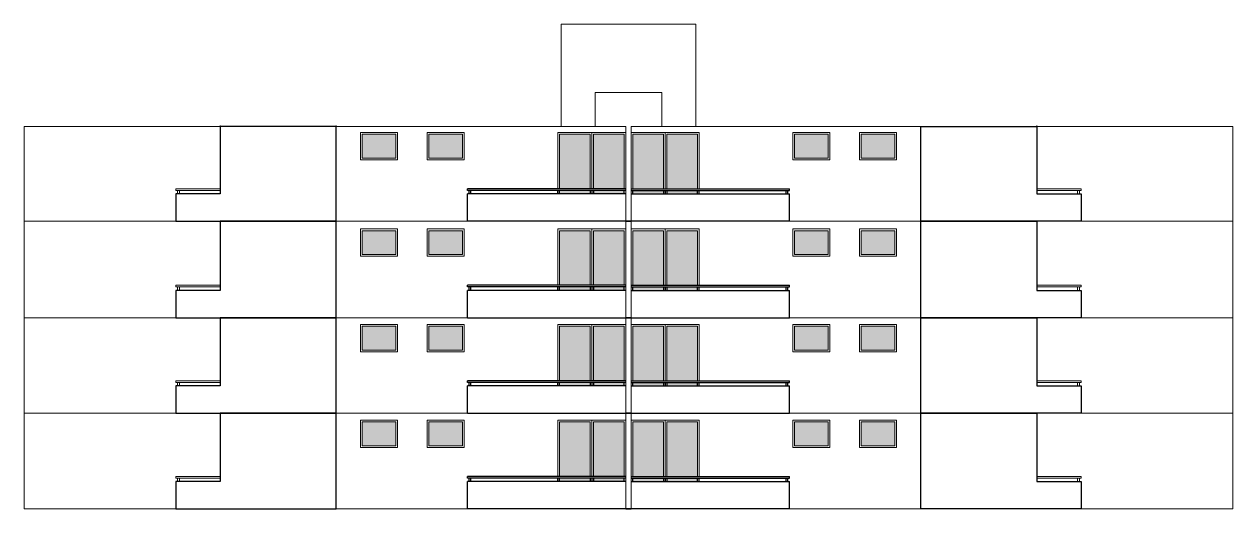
# Model space of a CAD drawing. Header units: millimetres. Extents: x 287 to 445, y 520 to 576.
# Drawn here: x 409.31 to 444.77, y 520.49 to 534.69 of the extents above; entities that cross this region are included whole.
import ezdxf

# ---------------------------------------------------------------- set-up
doc = ezdxf.new("R2010")
doc.units = ezdxf.units.MM
doc.header["$LTSCALE"] = 0.015
doc.layers.add('02 PrimerPlano', color=50, linetype='Continuous')
doc.layers.add('03 SegundoPlano', color=81, linetype='Continuous')
doc.layers.add('Ventanas', color=130, linetype='Continuous', lineweight=20)

msp = doc.modelspace()

# ---------------------------------------------------------------- hatches: boundary and pattern name
at = {"layer": 'Ventanas'}
h = msp.add_hatch(color=5, dxfattribs=at)
h.set_gradient(color1=(0, 0, 255), one_color=1, tint=1, name='INVHEMISPHERICAL')
h.paths.add_polyline_path([(420.22, 531.468), (419.231, 531.468), (419.231, 530.768), (420.22, 530.768)])
h = msp.add_hatch(color=5, dxfattribs=at)
h.set_gradient(color1=(0, 0, 255), one_color=1, tint=1, name='INVHEMISPHERICAL')
h.paths.add_polyline_path([(422.17, 531.468), (421.181, 531.468), (421.181, 530.768), (422.17, 530.768)])
h = msp.add_hatch(color=5, dxfattribs=at)
h.set_gradient(color1=(0, 0, 255), one_color=1, tint=1, name='INVHEMISPHERICAL')
h.paths.add_polyline_path([(425.917, 531.468), (425.017, 531.468), (425.017, 529.868), (425.917, 529.868)])
h.paths.add_polyline_path([(425.917, 529.818), (425.017, 529.818), (425.017, 529.718), (425.917, 529.718)])
h = msp.add_hatch(color=5, dxfattribs=at)
h.set_gradient(color1=(0, 0, 255), one_color=1, tint=1, name='INVHEMISPHERICAL')
h.paths.add_polyline_path([(426.917, 531.468), (426.017, 531.468), (426.017, 529.868), (426.917, 529.868)])
h.paths.add_polyline_path([(426.917, 529.818), (426.017, 529.818), (426.017, 529.718), (426.917, 529.718)])
h = msp.add_hatch(color=5, dxfattribs=at)
h.set_gradient(color1=(0, 0, 255), one_color=1, tint=1, name='INVHEMISPHERICAL')
h.paths.add_polyline_path([(427.167, 531.468), (428.067, 531.468), (428.067, 529.868), (427.167, 529.868)])
h.paths.add_polyline_path([(427.167, 529.818), (428.067, 529.818), (428.067, 529.718), (427.167, 529.718)])
h = msp.add_hatch(color=5, dxfattribs=at)
h.set_gradient(color1=(0, 0, 255), one_color=1, tint=1, name='INVHEMISPHERICAL')
h.paths.add_polyline_path([(428.167, 531.468), (429.067, 531.468), (429.067, 529.868), (428.167, 529.868)])
h.paths.add_polyline_path([(428.167, 529.818), (429.067, 529.818), (429.067, 529.718), (428.167, 529.718)])
h = msp.add_hatch(color=5, dxfattribs=at)
h.set_gradient(color1=(0, 0, 255), one_color=1, tint=1, name='INVHEMISPHERICAL')
h.paths.add_polyline_path([(431.913, 531.468), (432.902, 531.468), (432.902, 530.768), (431.913, 530.768)])
h = msp.add_hatch(color=5, dxfattribs=at)
h.set_gradient(color1=(0, 0, 255), one_color=1, tint=1, name='INVHEMISPHERICAL')
h.paths.add_polyline_path([(433.863, 531.468), (434.852, 531.468), (434.852, 530.768), (433.863, 530.768)])
h = msp.add_hatch(color=5, dxfattribs=at)
h.set_gradient(color1=(0, 0, 255), one_color=1, tint=1, name='INVHEMISPHERICAL')
h.paths.add_polyline_path([(420.22, 528.64), (419.231, 528.64), (419.231, 527.94), (420.22, 527.94)])
h = msp.add_hatch(color=5, dxfattribs=at)
h.set_gradient(color1=(0, 0, 255), one_color=1, tint=1, name='INVHEMISPHERICAL')
h.paths.add_polyline_path([(422.17, 528.64), (421.181, 528.64), (421.181, 527.94), (422.17, 527.94)])
h = msp.add_hatch(color=5, dxfattribs=at)
h.set_gradient(color1=(0, 0, 255), one_color=1, tint=1, name='INVHEMISPHERICAL')
h.paths.add_polyline_path([(425.917, 528.64), (425.017, 528.64), (425.017, 527.04), (425.917, 527.04)])
h.paths.add_polyline_path([(425.917, 526.99), (425.017, 526.99), (425.017, 526.89), (425.917, 526.89)])
h = msp.add_hatch(color=5, dxfattribs=at)
h.set_gradient(color1=(0, 0, 255), one_color=1, tint=1, name='INVHEMISPHERICAL')
h.paths.add_polyline_path([(426.917, 528.64), (426.017, 528.64), (426.017, 527.04), (426.917, 527.04)])
h.paths.add_polyline_path([(426.917, 526.99), (426.017, 526.99), (426.017, 526.89), (426.917, 526.89)])
h = msp.add_hatch(color=5, dxfattribs=at)
h.set_gradient(color1=(0, 0, 255), one_color=1, tint=1, name='INVHEMISPHERICAL')
h.paths.add_polyline_path([(427.167, 528.64), (428.067, 528.64), (428.067, 527.04), (427.167, 527.04)])
h.paths.add_polyline_path([(427.167, 526.99), (428.067, 526.99), (428.067, 526.89), (427.167, 526.89)])
h = msp.add_hatch(color=5, dxfattribs=at)
h.set_gradient(color1=(0, 0, 255), one_color=1, tint=1, name='INVHEMISPHERICAL')
h.paths.add_polyline_path([(428.167, 528.64), (429.067, 528.64), (429.067, 527.04), (428.167, 527.04)])
h.paths.add_polyline_path([(428.167, 526.99), (429.067, 526.99), (429.067, 526.89), (428.167, 526.89)])
h = msp.add_hatch(color=5, dxfattribs=at)
h.set_gradient(color1=(0, 0, 255), one_color=1, tint=1, name='INVHEMISPHERICAL')
h.paths.add_polyline_path([(431.913, 528.64), (432.902, 528.64), (432.902, 527.94), (431.913, 527.94)])
h = msp.add_hatch(color=5, dxfattribs=at)
h.set_gradient(color1=(0, 0, 255), one_color=1, tint=1, name='INVHEMISPHERICAL')
h.paths.add_polyline_path([(433.863, 528.64), (434.852, 528.64), (434.852, 527.94), (433.863, 527.94)])
h = msp.add_hatch(color=5, dxfattribs=at)
h.set_gradient(color1=(0, 0, 255), one_color=1, tint=1, name='INVHEMISPHERICAL')
h.paths.add_polyline_path([(420.22, 525.84), (419.231, 525.84), (419.231, 525.14), (420.22, 525.14)])
h = msp.add_hatch(color=5, dxfattribs=at)
h.set_gradient(color1=(0, 0, 255), one_color=1, tint=1, name='INVHEMISPHERICAL')
h.paths.add_polyline_path([(422.17, 525.84), (421.181, 525.84), (421.181, 525.14), (422.17, 525.14)])
h = msp.add_hatch(color=5, dxfattribs=at)
h.set_gradient(color1=(0, 0, 255), one_color=1, tint=1, name='INVHEMISPHERICAL')
h.paths.add_polyline_path([(425.917, 525.84), (425.017, 525.84), (425.017, 524.24), (425.917, 524.24)])
h.paths.add_polyline_path([(425.917, 524.19), (425.017, 524.19), (425.017, 524.09), (425.917, 524.09)])
h = msp.add_hatch(color=5, dxfattribs=at)
h.set_gradient(color1=(0, 0, 255), one_color=1, tint=1, name='INVHEMISPHERICAL')
h.paths.add_polyline_path([(426.917, 525.84), (426.017, 525.84), (426.017, 524.24), (426.917, 524.24)])
h.paths.add_polyline_path([(426.917, 524.19), (426.017, 524.19), (426.017, 524.09), (426.917, 524.09)])
h = msp.add_hatch(color=5, dxfattribs=at)
h.set_gradient(color1=(0, 0, 255), one_color=1, tint=1, name='INVHEMISPHERICAL')
h.paths.add_polyline_path([(427.167, 525.84), (428.067, 525.84), (428.067, 524.24), (427.167, 524.24)])
h.paths.add_polyline_path([(427.167, 524.19), (428.067, 524.19), (428.067, 524.09), (427.167, 524.09)])
h = msp.add_hatch(color=5, dxfattribs=at)
h.set_gradient(color1=(0, 0, 255), one_color=1, tint=1, name='INVHEMISPHERICAL')
h.paths.add_polyline_path([(428.167, 525.84), (429.067, 525.84), (429.067, 524.24), (428.167, 524.24)])
h.paths.add_polyline_path([(428.167, 524.19), (429.067, 524.19), (429.067, 524.09), (428.167, 524.09)])
h = msp.add_hatch(color=5, dxfattribs=at)
h.set_gradient(color1=(0, 0, 255), one_color=1, tint=1, name='INVHEMISPHERICAL')
h.paths.add_polyline_path([(431.913, 525.84), (432.902, 525.84), (432.902, 525.14), (431.913, 525.14)])
h = msp.add_hatch(color=5, dxfattribs=at)
h.set_gradient(color1=(0, 0, 255), one_color=1, tint=1, name='INVHEMISPHERICAL')
h.paths.add_polyline_path([(433.863, 525.84), (434.852, 525.84), (434.852, 525.14), (433.863, 525.14)])
h = msp.add_hatch(color=5, dxfattribs=at)
h.set_gradient(color1=(0, 0, 255), one_color=1, tint=1, name='INVHEMISPHERICAL')
h.paths.add_polyline_path([(420.22, 523.04), (419.231, 523.04), (419.231, 522.34), (420.22, 522.34)])
h = msp.add_hatch(color=5, dxfattribs=at)
h.set_gradient(color1=(0, 0, 255), one_color=1, tint=1, name='INVHEMISPHERICAL')
h.paths.add_polyline_path([(422.17, 523.04), (421.181, 523.04), (421.181, 522.34), (422.17, 522.34)])
h = msp.add_hatch(color=5, dxfattribs=at)
h.set_gradient(color1=(0, 0, 255), one_color=1, tint=1, name='INVHEMISPHERICAL')
h.paths.add_polyline_path([(425.917, 523.04), (425.017, 523.04), (425.017, 521.44), (425.917, 521.44)])
h.paths.add_polyline_path([(425.917, 521.39), (425.017, 521.39), (425.017, 521.29), (425.917, 521.29)])
h = msp.add_hatch(color=5, dxfattribs=at)
h.set_gradient(color1=(0, 0, 255), one_color=1, tint=1, name='INVHEMISPHERICAL')
h.paths.add_polyline_path([(426.917, 523.04), (426.017, 523.04), (426.017, 521.44), (426.917, 521.44)])
h.paths.add_polyline_path([(426.917, 521.39), (426.017, 521.39), (426.017, 521.29), (426.917, 521.29)])
h = msp.add_hatch(color=5, dxfattribs=at)
h.set_gradient(color1=(0, 0, 255), one_color=1, tint=1, name='INVHEMISPHERICAL')
h.paths.add_polyline_path([(427.167, 523.04), (428.067, 523.04), (428.067, 521.44), (427.167, 521.44)])
h.paths.add_polyline_path([(427.167, 521.39), (428.067, 521.39), (428.067, 521.29), (427.167, 521.29)])
h = msp.add_hatch(color=5, dxfattribs=at)
h.set_gradient(color1=(0, 0, 255), one_color=1, tint=1, name='INVHEMISPHERICAL')
h.paths.add_polyline_path([(428.167, 523.04), (429.067, 523.04), (429.067, 521.44), (428.167, 521.44)])
h.paths.add_polyline_path([(428.167, 521.39), (429.067, 521.39), (429.067, 521.29), (428.167, 521.29)])
h = msp.add_hatch(color=5, dxfattribs=at)
h.set_gradient(color1=(0, 0, 255), one_color=1, tint=1, name='INVHEMISPHERICAL')
h.paths.add_polyline_path([(431.913, 523.04), (432.902, 523.04), (432.902, 522.34), (431.913, 522.34)])
h = msp.add_hatch(color=5, dxfattribs=at)
h.set_gradient(color1=(0, 0, 255), one_color=1, tint=1, name='INVHEMISPHERICAL')
h.paths.add_polyline_path([(433.863, 523.04), (434.852, 523.04), (434.852, 522.34), (433.863, 522.34)])

# ---------------------------------------------------------------- linework, layer by layer
at = {"layer": '02 PrimerPlano'}
for points in [[(418.466, 528.89), (418.466, 531.69), (415.066, 531.69), (415.066, 529.718), (413.766, 529.718), (413.766, 528.918), (418.466, 528.918)], [(435.617, 528.89), (435.617, 531.69), (439.017, 531.69), (439.017, 529.718), (440.317, 529.718), (440.317, 528.918), (435.617, 528.918)], [(418.466, 526.09), (418.466, 528.918), (415.066, 528.918), (415.066, 526.89), (413.766, 526.89), (413.766, 526.09), (418.466, 526.09)], [(435.617, 526.09), (435.617, 528.918), (439.017, 528.918), (439.017, 526.89), (440.317, 526.89), (440.317, 526.09), (435.617, 526.09)], [(418.466, 523.29), (418.466, 526.09), (415.066, 526.09), (415.066, 524.09), (413.766, 524.09), (413.766, 523.29), (418.466, 523.29)], [(435.617, 523.29), (435.617, 526.09), (439.017, 526.09), (439.017, 524.09), (440.317, 524.09), (440.317, 523.29), (435.617, 523.29)], [(418.466, 520.49), (418.466, 523.29), (415.066, 523.29), (415.066, 521.29), (413.766, 521.29), (413.766, 520.49), (418.466, 520.49)], [(435.617, 520.49), (435.617, 523.29), (439.017, 523.29), (439.017, 521.29), (440.317, 521.29), (440.317, 520.49), (435.617, 520.49)]]:
    msp.add_lwpolyline(points, dxfattribs=at)
at = {"layer": '03 SegundoPlano'}
for p, q in [((422.316, 529.818), (422.316, 529.868)), ((426.967, 529.868), (422.316, 529.868)), ((426.967, 529.818), (422.316, 529.818)), ((426.967, 529.718), (422.316, 529.718)), ((422.316, 528.918), (422.316, 529.718)), ((422.366, 529.718), (422.366, 529.818)), ((422.416, 529.718), (422.416, 529.818)), ((424.967, 529.718), (424.967, 529.818)), ((425.017, 529.718), (425.017, 529.818)), ((425.917, 529.818), (425.917, 529.718)), ((425.967, 529.818), (425.967, 529.718)), ((426.017, 529.818), (426.017, 529.718)), ((426.917, 529.718), (426.917, 529.818)), ((427.117, 529.868), (431.767, 529.868)), ((427.117, 529.818), (431.767, 529.818)), ((427.117, 529.718), (431.767, 529.718)), ((427.167, 529.718), (427.167, 529.818)), ((428.067, 529.818), (428.067, 529.718)), ((428.117, 529.818), (428.117, 529.718)), ((428.167, 529.818), (428.167, 529.718)), ((429.067, 529.718), (429.067, 529.818)), ((429.117, 529.718), (429.117, 529.818)), ((431.667, 529.718), (431.667, 529.818)), ((431.717, 529.718), (431.717, 529.818)), ((431.767, 529.818), (431.767, 529.868)), ((431.767, 528.918), (431.767, 529.718)), ((431.767, 528.918), (422.316, 528.918)), ((427.117, 528.918), (426.967, 528.918)), ((426.967, 528.918), (427.117, 528.918)), ((422.316, 526.99), (422.316, 527.04)), ((426.967, 527.04), (422.316, 527.04)), ((426.967, 526.99), (422.316, 526.99)), ((426.967, 526.89), (422.316, 526.89)), ((422.316, 526.09), (422.316, 526.89)), ((422.366, 526.89), (422.366, 526.99)), ((422.416, 526.89), (422.416, 526.99)), ((424.967, 526.89), (424.967, 526.99)), ((425.017, 526.89), (425.017, 526.99)), ((425.917, 526.99), (425.917, 526.89)), ((425.967, 526.99), (425.967, 526.89)), ((426.017, 526.99), (426.017, 526.89)), ((426.917, 526.89), (426.917, 526.99)), ((427.117, 527.04), (431.767, 527.04)), ((427.117, 526.99), (431.767, 526.99)), ((427.117, 526.89), (431.767, 526.89)), ((427.167, 526.89), (427.167, 526.99)), ((428.067, 526.99), (428.067, 526.89)), ((428.117, 526.99), (428.117, 526.89)), ((428.167, 526.99), (428.167, 526.89)), ((429.067, 526.89), (429.067, 526.99)), ((429.117, 526.89), (429.117, 526.99)), ((431.667, 526.89), (431.667, 526.99)), ((431.717, 526.89), (431.717, 526.99)), ((431.767, 526.99), (431.767, 527.04)), ((431.767, 526.09), (431.767, 526.89)), ((422.316, 526.09), (431.767, 526.09)), ((427.117, 526.09), (426.967, 526.09)), ((426.967, 526.09), (427.117, 526.09)), ((422.316, 524.19), (422.316, 524.24)), ((426.967, 524.24), (422.316, 524.24)), ((426.967, 524.19), (422.316, 524.19)), ((426.967, 524.09), (422.316, 524.09)), ((422.316, 523.29), (422.316, 524.09)), ((422.366, 524.09), (422.366, 524.19)), ((422.416, 524.09), (422.416, 524.19)), ((424.967, 524.09), (424.967, 524.19)), ((425.017, 524.09), (425.017, 524.19)), ((425.917, 524.19), (425.917, 524.09)), ((425.967, 524.19), (425.967, 524.09)), ((426.017, 524.19), (426.017, 524.09)), ((426.917, 524.09), (426.917, 524.19)), ((427.117, 524.24), (431.767, 524.24)), ((427.117, 524.19), (431.767, 524.19)), ((427.117, 524.09), (431.767, 524.09)), ((427.167, 524.09), (427.167, 524.19)), ((428.067, 524.19), (428.067, 524.09)), ((428.117, 524.19), (428.117, 524.09)), ((428.167, 524.19), (428.167, 524.09)), ((429.067, 524.09), (429.067, 524.19)), ((429.117, 524.09), (429.117, 524.19)), ((431.667, 524.09), (431.667, 524.19)), ((431.717, 524.09), (431.717, 524.19)), ((431.767, 524.19), (431.767, 524.24)), ((431.767, 523.29), (431.767, 524.09)), ((422.316, 523.29), (431.767, 523.29)), ((427.117, 523.29), (426.967, 523.29)), ((426.967, 523.29), (427.117, 523.29)), ((426.967, 521.44), (422.316, 521.44)), ((422.316, 521.39), (422.316, 521.44)), ((426.967, 521.39), (422.316, 521.39)), ((422.316, 520.49), (422.316, 521.29)), ((426.967, 521.29), (422.316, 521.29)), ((422.366, 521.29), (422.366, 521.39)), ((422.416, 521.29), (422.416, 521.39)), ((424.967, 521.29), (424.967, 521.39)), ((425.017, 521.29), (425.017, 521.39)), ((425.917, 521.39), (425.917, 521.29)), ((425.967, 521.39), (425.967, 521.29)), ((426.017, 521.39), (426.017, 521.29)), ((426.917, 521.29), (426.917, 521.39)), ((427.117, 521.44), (431.767, 521.44)), ((427.117, 521.39), (431.767, 521.39)), ((427.117, 521.29), (431.767, 521.29)), ((427.167, 521.29), (427.167, 521.39)), ((428.067, 521.39), (428.067, 521.29)), ((428.117, 521.39), (428.117, 521.29)), ((428.167, 521.39), (428.167, 521.29)), ((429.067, 521.29), (429.067, 521.39)), ((429.117, 521.29), (429.117, 521.39)), ((431.667, 521.29), (431.667, 521.39)), ((431.717, 521.29), (431.717, 521.39)), ((431.767, 521.39), (431.767, 521.44)), ((431.767, 520.49), (431.767, 521.29)), ((431.767, 520.49), (422.316, 520.49)), ((426.967, 520.49), (427.117, 520.49)), ((427.117, 520.49), (426.967, 520.49))]:
    msp.add_line(p, q, dxfattribs=at)
at = {"layer": 'Ventanas'}
for p, q in [((425.067, 534.69), (425.067, 531.69)), ((429.017, 534.69), (425.067, 534.69)), ((429.017, 534.69), (429.017, 531.69)), ((428.017, 532.69), (426.067, 532.69)), ((426.067, 532.69), (426.067, 531.69)), ((428.017, 532.69), (428.017, 531.69)), ((409.314, 520.49), (409.314, 531.69)), ((426.967, 531.69), (409.314, 531.69)), ((415.066, 529.718), (415.066, 531.718)), ((418.466, 528.918), (418.466, 531.718)), ((426.967, 531.518), (424.967, 531.518)), ((424.967, 529.868), (424.967, 531.518)), ((425.917, 531.468), (425.017, 531.468)), ((425.017, 529.868), (425.017, 531.468)), ((425.917, 531.468), (425.917, 529.868)), ((425.967, 531.518), (425.967, 529.868)), ((426.017, 531.468), (426.017, 529.868)), ((426.917, 531.468), (426.017, 531.468)), ((426.917, 529.868), (426.917, 531.468)), ((426.967, 520.49), (426.967, 531.69)), ((426.967, 520.49), (426.967, 531.69)), ((427.117, 520.49), (427.117, 531.69)), ((427.117, 531.69), (444.769, 531.69)), ((427.117, 520.49), (427.117, 531.69)), ((427.117, 531.518), (429.117, 531.518)), ((427.167, 531.468), (428.067, 531.468)), ((427.167, 529.868), (427.167, 531.468)), ((428.067, 531.468), (428.067, 529.868)), ((428.117, 531.518), (428.117, 529.868)), ((428.167, 531.468), (428.167, 529.868)), ((428.167, 531.468), (429.067, 531.468)), ((429.067, 529.868), (429.067, 531.468)), ((429.117, 529.868), (429.117, 531.518)), ((435.617, 528.918), (435.617, 531.69)), ((439.017, 529.718), (439.017, 531.718)), ((444.769, 520.49), (444.769, 531.69)), ((413.766, 529.818), (413.766, 529.868)), ((415.066, 529.868), (413.766, 529.868)), ((415.066, 529.818), (413.766, 529.818)), ((415.066, 529.718), (413.766, 529.718)), ((413.766, 528.918), (413.766, 529.718)), ((413.816, 529.718), (413.816, 529.818)), ((413.866, 529.718), (413.866, 529.818)), ((439.017, 529.868), (440.317, 529.868)), ((439.017, 529.818), (440.317, 529.818)), ((439.017, 529.718), (440.317, 529.718)), ((440.217, 529.718), (440.217, 529.818)), ((440.267, 529.718), (440.267, 529.818)), ((440.317, 529.818), (440.317, 529.868)), ((440.317, 528.918), (440.317, 529.718)), ((426.967, 528.918), (409.314, 528.918)), ((415.066, 526.89), (415.066, 528.89)), ((418.466, 526.09), (418.466, 528.89)), ((418.466, 526.09), (418.466, 528.89)), ((426.967, 528.69), (424.967, 528.69)), ((424.967, 527.04), (424.967, 528.69)), ((425.917, 528.64), (425.017, 528.64)), ((425.017, 527.04), (425.017, 528.64)), ((425.917, 528.64), (425.917, 527.04)), ((425.967, 528.69), (425.967, 527.04)), ((426.017, 528.64), (426.017, 527.04)), ((426.917, 528.64), (426.017, 528.64)), ((426.917, 527.04), (426.917, 528.64)), ((427.117, 528.918), (444.769, 528.918)), ((427.117, 528.69), (429.117, 528.69)), ((427.167, 528.64), (428.067, 528.64)), ((427.167, 527.04), (427.167, 528.64)), ((428.067, 528.64), (428.067, 527.04)), ((428.117, 528.69), (428.117, 527.04)), ((428.167, 528.64), (428.167, 527.04)), ((428.167, 528.64), (429.067, 528.64)), ((429.067, 527.04), (429.067, 528.64)), ((429.117, 527.04), (429.117, 528.69)), ((435.617, 526.09), (435.617, 528.89)), ((439.017, 526.89), (439.017, 528.89)), ((413.766, 526.99), (413.766, 527.04)), ((415.066, 527.04), (413.766, 527.04)), ((415.066, 526.99), (413.766, 526.99)), ((415.066, 526.89), (413.766, 526.89)), ((413.766, 526.09), (413.766, 526.89)), ((413.816, 526.89), (413.816, 526.99)), ((413.866, 526.89), (413.866, 526.99)), ((439.017, 527.04), (440.317, 527.04)), ((439.017, 526.99), (440.317, 526.99)), ((439.017, 526.89), (440.317, 526.89)), ((440.217, 526.89), (440.217, 526.99)), ((440.267, 526.89), (440.267, 526.99)), ((440.317, 526.99), (440.317, 527.04)), ((440.317, 526.09), (440.317, 526.89)), ((426.967, 526.09), (409.314, 526.09)), ((415.066, 524.09), (415.066, 526.09)), ((418.466, 523.29), (418.466, 526.09)), ((418.466, 523.29), (418.466, 526.09)), ((426.967, 525.89), (424.967, 525.89)), ((424.967, 524.24), (424.967, 525.89)), ((425.917, 525.84), (425.017, 525.84)), ((425.017, 524.24), (425.017, 525.84)), ((425.917, 525.84), (425.917, 524.24)), ((425.967, 525.89), (425.967, 524.24)), ((426.017, 525.84), (426.017, 524.24)), ((426.917, 525.84), (426.017, 525.84)), ((426.917, 524.24), (426.917, 525.84)), ((427.117, 526.09), (444.769, 526.09)), ((427.117, 525.89), (429.117, 525.89)), ((427.167, 525.84), (428.067, 525.84)), ((427.167, 524.24), (427.167, 525.84)), ((428.067, 525.84), (428.067, 524.24)), ((428.117, 525.89), (428.117, 524.24)), ((428.167, 525.84), (428.167, 524.24)), ((428.167, 525.84), (429.067, 525.84)), ((429.067, 524.24), (429.067, 525.84)), ((429.117, 524.24), (429.117, 525.89)), ((435.617, 523.29), (435.617, 526.09)), ((439.017, 524.09), (439.017, 526.09)), ((413.766, 524.19), (413.766, 524.24)), ((415.066, 524.24), (413.766, 524.24)), ((415.066, 524.19), (413.766, 524.19)), ((415.066, 524.09), (413.766, 524.09)), ((413.766, 523.29), (413.766, 524.09)), ((413.816, 524.09), (413.816, 524.19)), ((413.866, 524.09), (413.866, 524.19)), ((439.017, 524.24), (440.317, 524.24)), ((439.017, 524.19), (440.317, 524.19)), ((439.017, 524.09), (440.317, 524.09)), ((440.217, 524.09), (440.217, 524.19)), ((440.267, 524.09), (440.267, 524.19)), ((440.317, 524.19), (440.317, 524.24)), ((440.317, 523.29), (440.317, 524.09)), ((426.967, 523.29), (409.314, 523.29)), ((415.066, 521.29), (415.066, 523.29)), ((418.466, 520.49), (418.466, 523.29)), ((424.967, 521.44), (424.967, 523.09)), ((426.967, 523.09), (424.967, 523.09)), ((425.017, 521.44), (425.017, 523.04)), ((425.917, 523.04), (425.017, 523.04)), ((425.917, 523.04), (425.917, 521.44)), ((425.967, 523.09), (425.967, 521.44)), ((426.917, 523.04), (426.017, 523.04)), ((426.017, 523.04), (426.017, 521.44)), ((426.917, 521.44), (426.917, 523.04)), ((427.117, 523.29), (444.769, 523.29)), ((427.117, 523.09), (429.117, 523.09)), ((427.167, 521.44), (427.167, 523.04)), ((427.167, 523.04), (428.067, 523.04)), ((428.067, 523.04), (428.067, 521.44)), ((428.117, 523.09), (428.117, 521.44)), ((428.167, 523.04), (429.067, 523.04)), ((428.167, 523.04), (428.167, 521.44)), ((429.067, 521.44), (429.067, 523.04)), ((429.117, 521.44), (429.117, 523.09)), ((435.617, 520.49), (435.617, 523.29)), ((439.017, 521.29), (439.017, 523.29)), ((415.066, 521.44), (413.766, 521.44)), ((413.766, 521.39), (413.766, 521.44)), ((415.066, 521.39), (413.766, 521.39)), ((413.766, 520.49), (413.766, 521.29)), ((415.066, 521.29), (413.766, 521.29)), ((413.816, 521.29), (413.816, 521.39)), ((413.866, 521.29), (413.866, 521.39)), ((439.017, 521.44), (440.317, 521.44)), ((439.017, 521.39), (440.317, 521.39)), ((439.017, 521.29), (440.317, 521.29)), ((440.217, 521.29), (440.217, 521.39)), ((440.267, 521.29), (440.267, 521.39)), ((440.317, 521.39), (440.317, 521.44)), ((440.317, 520.49), (440.317, 521.29)), ((426.967, 520.49), (409.314, 520.49)), ((427.117, 520.49), (444.769, 520.49))]:
    msp.add_line(p, q, dxfattribs=at)
for points in [[(419.181, 531.518), (420.27, 531.518), (420.27, 530.718), (419.181, 530.718)], [(419.231, 531.468), (420.22, 531.468), (420.22, 530.768), (419.231, 530.768)], [(421.131, 531.518), (422.22, 531.518), (422.22, 530.718), (421.131, 530.718)], [(421.181, 531.468), (422.17, 531.468), (422.17, 530.768), (421.181, 530.768)], [(432.952, 531.518), (431.863, 531.518), (431.863, 530.718), (432.952, 530.718)], [(432.902, 531.468), (431.913, 531.468), (431.913, 530.768), (432.902, 530.768)], [(434.902, 531.518), (433.813, 531.518), (433.813, 530.718), (434.902, 530.718)], [(434.852, 531.468), (433.863, 531.468), (433.863, 530.768), (434.852, 530.768)], [(419.181, 528.69), (420.27, 528.69), (420.27, 527.89), (419.181, 527.89)], [(419.231, 528.64), (420.22, 528.64), (420.22, 527.94), (419.231, 527.94)], [(421.131, 528.69), (422.22, 528.69), (422.22, 527.89), (421.131, 527.89)], [(421.181, 528.64), (422.17, 528.64), (422.17, 527.94), (421.181, 527.94)], [(432.952, 528.69), (431.863, 528.69), (431.863, 527.89), (432.952, 527.89)], [(432.902, 528.64), (431.913, 528.64), (431.913, 527.94), (432.902, 527.94)], [(434.902, 528.69), (433.813, 528.69), (433.813, 527.89), (434.902, 527.89)], [(434.852, 528.64), (433.863, 528.64), (433.863, 527.94), (434.852, 527.94)], [(419.181, 525.89), (420.27, 525.89), (420.27, 525.09), (419.181, 525.09)], [(419.231, 525.84), (420.22, 525.84), (420.22, 525.14), (419.231, 525.14)], [(421.131, 525.89), (422.22, 525.89), (422.22, 525.09), (421.131, 525.09)], [(421.181, 525.84), (422.17, 525.84), (422.17, 525.14), (421.181, 525.14)], [(432.952, 525.89), (431.863, 525.89), (431.863, 525.09), (432.952, 525.09)], [(432.902, 525.84), (431.913, 525.84), (431.913, 525.14), (432.902, 525.14)], [(434.902, 525.89), (433.813, 525.89), (433.813, 525.09), (434.902, 525.09)], [(434.852, 525.84), (433.863, 525.84), (433.863, 525.14), (434.852, 525.14)], [(419.181, 523.09), (420.27, 523.09), (420.27, 522.29), (419.181, 522.29)], [(419.231, 523.04), (420.22, 523.04), (420.22, 522.34), (419.231, 522.34)], [(421.131, 523.09), (422.22, 523.09), (422.22, 522.29), (421.131, 522.29)], [(421.181, 523.04), (422.17, 523.04), (422.17, 522.34), (421.181, 522.34)], [(432.952, 523.09), (431.863, 523.09), (431.863, 522.29), (432.952, 522.29)], [(432.902, 523.04), (431.913, 523.04), (431.913, 522.34), (432.902, 522.34)], [(434.902, 523.09), (433.813, 523.09), (433.813, 522.29), (434.902, 522.29)], [(434.852, 523.04), (433.863, 523.04), (433.863, 522.34), (434.852, 522.34)]]:
    msp.add_lwpolyline(points, close=True, dxfattribs=at)

doc.saveas('drawing.dxf')
